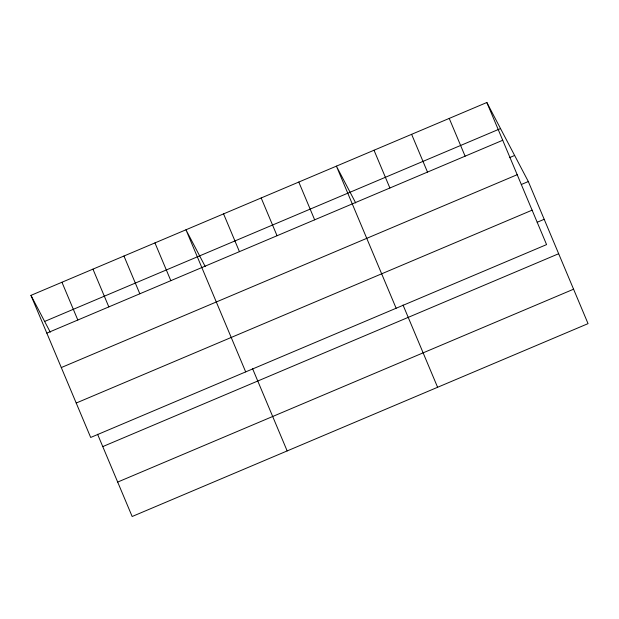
<?xml version="1.0" encoding="UTF-8"?>
<svg xmlns="http://www.w3.org/2000/svg" width="619" height="619" viewBox="0 0 619 619"><rect width="100%" height="100%" fill="white"/><g stroke="black" fill="none" stroke-linecap="round" stroke-linejoin="round"><path stroke-width="0.93" d="M486.844 102.499L546.577 244.598L90.684 437.463L30.95 295.364L486.844 102.499L528.317 181.537L588.05 323.636L132.157 516.501L97.57 434.236M44.638 321.447L500.531 128.582M46.827 333.13L502.721 140.265M509.383 157.675L514.629 155.454M61.296 367.562L517.198 174.697M521.322 184.493L528.317 181.537M76.207 403.039L532.108 210.166M537.191 222.26L544.194 219.296M102.769 446.593L558.663 253.728M117.68 482.069L573.573 289.205M355.724 202.978L336.403 166.147L396.137 308.247M205.276 266.619L185.955 229.788L245.689 371.895M30.95 295.364L50.278 332.194M449.232 118.407L465.109 156.174M411.62 134.323L427.497 172.09M374.015 150.231L389.885 187.998M403.023 305.012L437.602 387.277M298.791 182.056L314.661 219.822M261.179 197.972L277.049 235.731M223.567 213.88L239.437 251.647M252.575 368.661L287.162 450.926M154.951 242.903L170.829 280.67M123.955 256.018L139.824 293.785M92.951 269.133L108.828 306.9M61.954 282.249L77.824 320.015"/></g></svg>
